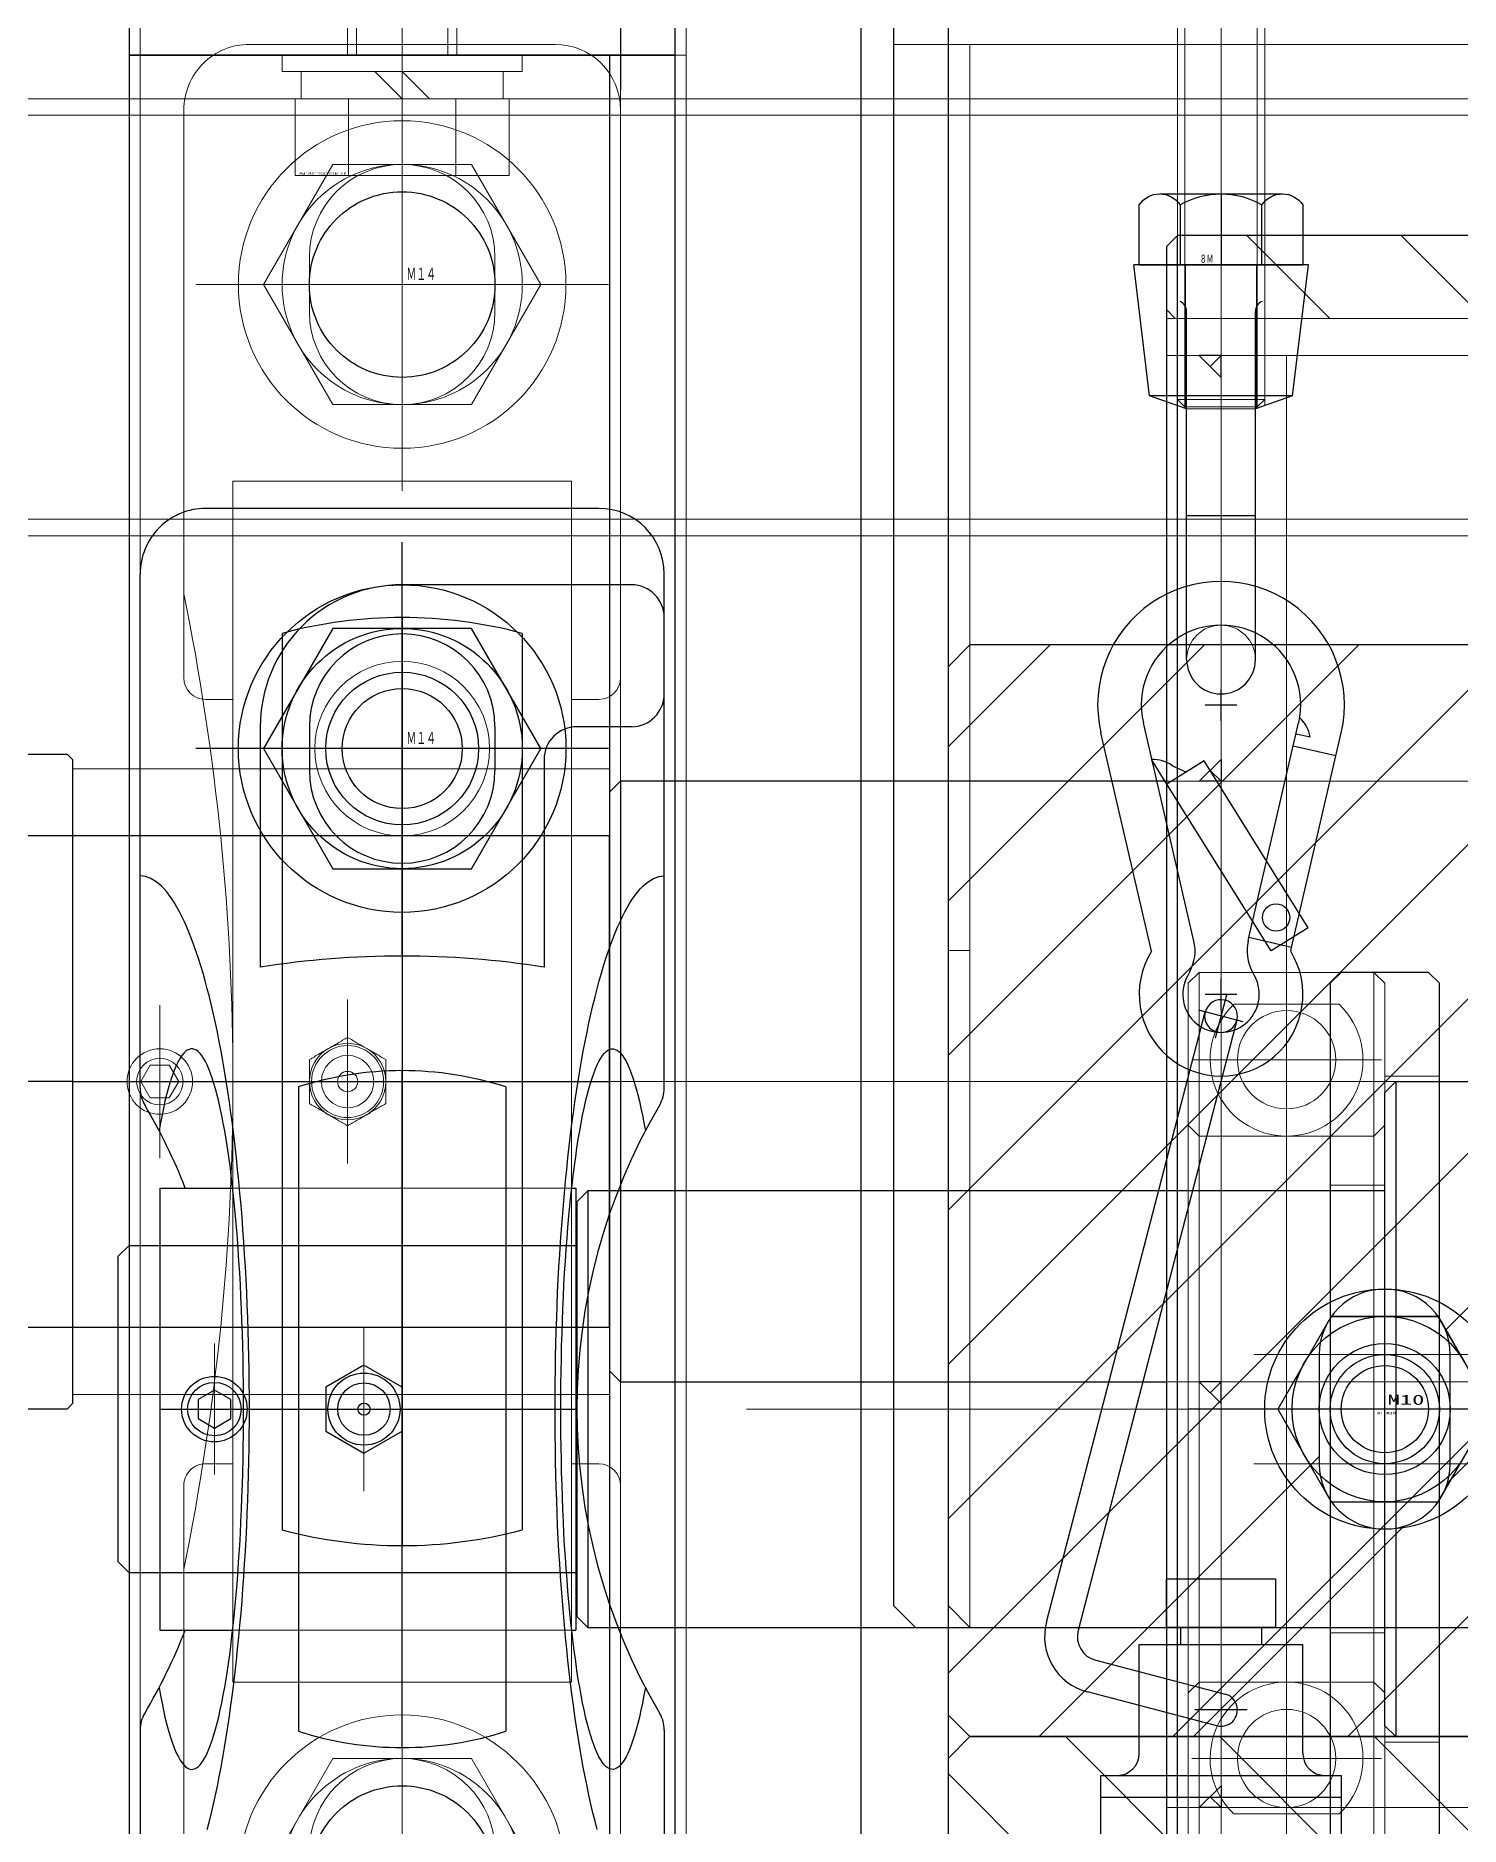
# Model space of a CAD drawing. Units: millimetres at full size. Extents: x -18456 to 18937, y -12290 to 13871.
# Drawn here: x 8440.2 to 8831.6, y -4101.3 to -3609.4 of the extents above; entities that cross this region are included whole.
import ezdxf
from ezdxf.enums import TextEntityAlignment as Align

# ---------------------------------------------------------------- set-up
doc = ezdxf.new("R2010")
doc.units = ezdxf.units.MM
doc.header["$LTSCALE"] = 100
doc.linetypes.add('CHAIN2', pattern=[12, 9, -1, 1, -1])
doc.linetypes.add('DOUBLE_CHAIN2', pattern=[12.8, 9, -1, 0.6, -0.6, 0.6, -1])
for name, color, linetype in [('0-2_0', 2, 'Continuous'), ('0-3_06_PHANTOM', 2, 'DOUBLE_CHAIN2'), ('0-6_10_DRAFT', 1, 'Continuous')]:
    doc.layers.add(name, color=color, linetype=linetype)
doc.layers.add('0-7_05_CENTER', color=2, linetype='CHAIN2', lineweight=18)
doc.layers.add('0-8_04_HIDDEN', color=7, linetype='Continuous', lineweight=18)
doc.styles.add('ＭＳ ゴシック', font='')
doc.styles.get('ＭＳ ゴシック').set_extended_font_data('MS Gothic')

# ---------------------------------------------------------------- blocks, each defined once
blk = doc.blocks.new('A$C28002627_1_1')
at = {"layer": '0-8_04_HIDDEN', "linetype": 'CHAIN2'}
for p, q in [((0, -11.18), (0, 11.18)), ((-11.18, 0), (11.18, 0))]:
    blk.add_line(p, q, dxfattribs=at)
at = {"layer": '0-8_04_HIDDEN'}
for p, q in [((-9.81, 0), (-4.91, 8.5)), ((-4.91, 8.5), (4.91, 8.5)), ((4.91, 8.5), (9.81, 0)), ((-4.91, -8.5), (-9.81, 0)), ((9.81, 0), (4.91, -8.5)), ((4.91, -8.5), (-4.91, -8.5))]:
    blk.add_line(p, q, dxfattribs=at)
at = {"layer": '0-6_10_DRAFT', "style": 'ＭＳ ゴシック', "width": 1.9}
blk.add_text('BT-M10', height=0.22, dxfattribs=at).set_placement((-0.7, -0.54), align=Align.BOTTOM_LEFT)
blk = doc.blocks.new('A$C11D0153E_1')
at = {"layer": '0-2_0'}
blk.add_line((0, 6.1), (0, -9.15), dxfattribs=at)
at = {"layer": '0-2_0', "color": 134}
blk.add_lwpolyline([(27, -150), (2033, -150), (2035, -148), (2035, -3), (25, -3), (25, -148)], close=True, dxfattribs=at)
blk.add_circle((70, -130), 6, dxfattribs=at)
at = {"layer": '0-7_05_CENTER'}
for p, q in [((70, -139.34), (70, -120.66)), ((79.34, -130), (60.66, -130))]:
    blk.add_line(p, q, dxfattribs=at)
at = {"layer": '0-8_04_HIDDEN'}
for p, q in [((2035, -5), (25, -5)), ((30, -5), (30, -150)), ((32, -5), (32, -150)), ((30, -50), (32, -50)), ((30, -88), (32, -88))]:
    blk.add_line(p, q, dxfattribs=at)
blk.add_blockref('A$C28002627_1_1', (70, -130), dxfattribs=at)
blk = doc.blocks.new('A$C46CA3476_1')
at = {"layer": '0-2_0', "color": 134}
blk.add_lwpolyline([(-998, -20), (998, -20), (1000, -18), (1000, 68), (998, 70), (-998, 70), (-1000, 68), (-1000, -18)], close=True, dxfattribs=at)
blk.add_circle((-960, 0), 6, dxfattribs=at)
at = {"layer": '0-7_05_CENTER'}
for p, q in [((-960, -9.34), (-960, 9.34)), ((-950.66, 0), (-969.34, 0))]:
    blk.add_line(p, q, dxfattribs=at)
blk = doc.blocks.new('10b_2')
at = {"layer": '0-2_0', "color": 134, "linetype": 'CHAIN2'}
for p, q in [((0, -13.51), (0, 13.51)), ((13.51, 0), (-13.51, 0))]:
    blk.add_line(p, q, dxfattribs=at)
at = {"layer": '0-2_0', "color": 134}
for q in [(-9.8, 0), (4.9, 8.49)]:
    blk.add_line((-4.9, 8.49), q, dxfattribs=at)
for points in [[(4.9, -8.49), (9.8, 0), (4.9, 8.49)], [(-9.8, 0), (-4.9, -8.49), (4.9, -8.49)]]:
    blk.add_lwpolyline(points, dxfattribs=at)
for radius in [11, 8.49, 5, 4]:
    blk.add_circle((0, 0), radius, dxfattribs=at)
at = {"layer": '0-6_10_DRAFT', "style": 'ＭＳ ゴシック', "width": 1.8}
blk.add_text('M10', height=0.916, dxfattribs=at).set_placement((0.26, 0.12), align=Align.BOTTOM_LEFT)
blk = doc.blocks.new('A$C67362F98_1')
at = {"layer": '0-8_04_HIDDEN'}
for p, q in [((1100, 18.5), (-1150, 18.5)), ((-1150, -18.5), (1100, -18.5))]:
    blk.add_line(p, q, dxfattribs=at)
blk.add_lwpolyline([(1100, -20), (-1150, -20), (-1150, 20), (1100, 20)], close=True, dxfattribs=at)
blk = doc.blocks.new('A$C0C3B4FB7_1')
at = {"layer": '0-8_04_HIDDEN', "color": 2}
blk.add_line((-979.41, -110), (-900, -30.59), dxfattribs=at)
at = {"layer": '0-8_04_HIDDEN'}
blk.add_blockref('A$C67362F98_1', (0, 20), dxfattribs=at)
blk = doc.blocks.new('A$C75D40B34_1')
at = {"layer": '0-2_0', "color": 3}
for p, q in [((-1000, 60.66), (-990.66, 70)), ((-1000, 46.52), (-976.52, 70)), ((-1000, 32.38), (-962.38, 70)), ((-1000, 18.23), (-948.23, 70)), ((-1000, 4.09), (-934.09, 70)), ((-1000, -10.05), (-919.95, 70)), ((-1000, -24.19), (-905.81, 70)), ((-963.38, -30), (-863.38, 70)), ((-954.44, 7.23), (-891.67, 70)), ((-954.29, -6.77), (-877.52, 70)), ((-966, 5), (-966, -5)), ((-954, -5), (-954, 5)), ((-991.67, -30), (-966, -4.33)), ((-977.52, -30), (-958.25, -10.73))]:
    blk.add_line(p, q, dxfattribs=at)
blk.add_lwpolyline([(-998, -30), (998, -30), (1000, -28), (1000, 68), (998, 70), (-998, 70), (-1000, 68), (-1000, -28)], close=True, dxfattribs=at)
for centre, start, end in [((-960, 5), 0, 180), ((-960, -5), 180, 0)]:
    blk.add_arc(centre, 6, start, end, dxfattribs=at)
at = {"layer": '0-7_05_CENTER'}
for p, q in [((-960, -17), (-960, 17)), ((-972, 5), (-948, 5)), ((-972, 0), (-948, 0)), ((-972, -5), (-948, -5))]:
    blk.add_line(p, q, dxfattribs=at)
blk = doc.blocks.new('A$C4E6B2AD6_1')
at = {"layer": '0-2_0', "color": 3}
for p, q in [((-899.24, -20), (-989.24, 70)), ((-885.1, -20), (-975.1, 70)), ((-870.95, -20), (-960.95, 70)), ((-913.38, -20), (-1000, 66.62))]:
    blk.add_line(p, q, dxfattribs=at)
blk.add_lwpolyline([(-998, -20), (998, -20), (1000, -18), (1000, 68), (998, 70), (-998, 70), (-1000, 68), (-1000, -18)], close=True, dxfattribs=at)
blk = doc.blocks.new('A$C745B7B9E_1')
at = {"layer": '0-2_0'}
for name, p in [('A$C11D0153E_1', (-2080, 190)), ('A$C46CA3476_1', (-1050, 60)), ('A$C75D40B34_1', (-1050, 60)), ('10b_2', (-2010, 60)), ('A$C4E6B2AD6_1', (-1050, -40))]:
    blk.add_blockref(name, p, dxfattribs=at)
at = {"layer": '0-8_04_HIDDEN'}
blk.add_blockref('A$C0C3B4FB7_1', (-1050, 140), dxfattribs=at)
blk = doc.blocks.new('FNCLSS-V45.0-D65-L30.0a_1_1')
at = {"layer": '0-3_06_PHANTOM'}
for points in [[(-24.5, 30), (-0.5, 30), (0, 29.5), (0, 22.5), (-25, 22.5), (-25, 29.5)], [(-25, -22.5), (0, -22.5), (0, -29.5), (-0.5, -30), (-24.5, -30), (-25, -29.5)]]:
    blk.add_lwpolyline(points, close=True, dxfattribs=at)
at = {"layer": '0-6_10_DRAFT'}
for p, q in [((-25, 22.5), (-25, -22.5)), ((0, 22.5), (0, -22.5)), ((0, 0), (-25, 0))]:
    blk.add_line(p, q, dxfattribs=at)
blk = doc.blocks.new('A$C6D5E3CE2_1_1')
at = {"layer": '0-3_06_PHANTOM', "color": 7}
blk.add_lwpolyline([(-9, 18), (0, 18), (0, -131), (-9, -131)], close=True, dxfattribs=at)
at = {"layer": '0-7_05_CENTER'}
for p, q in [((6.21, 0), (-15.35, 0)), ((6.21, -111), (-15.35, -111))]:
    blk.add_line(p, q, dxfattribs=at)
at = {"layer": '0-8_04_HIDDEN'}
for p, q in [((0, 9), (-9, 9)), ((0, -9), (-9, -9)), ((0, -102.75), (-9, -102.75)), ((0, -119.25), (-9, -119.25))]:
    blk.add_line(p, q, dxfattribs=at)
blk = doc.blocks.new('A$C62A83430_1_1')
at = {"layer": '0-3_06_PHANTOM', "color": 7}
for p, q in [((-3, 15), (0, 15)), ((-3, -15), (-3, 15)), ((0, -15), (0, 15)), ((-7, 13.85), (-15.14, 13.85)), ((-7, 14), (-3, 14)), ((-7, -14), (-7, 14)), ((-17, -10.39), (-17, 10.39)), ((-15.14, 6.93), (-7, 6.93)), ((0, 8), (41.92, 8)), ((0, 6.92), (43, 6.92)), ((-3, 0.73), (-7, -0.73)), ((-7, -6.92), (-15.14, -6.92)), ((0, -6.92), (43, -6.92)), ((0, -8), (41.92, -8)), ((-15.14, -13.85), (-7, -13.85)), ((-3, -14), (-7, -14)), ((0, -15), (-3, -15))]:
    blk.add_line(p, q, dxfattribs=at)
at = {"layer": '0-3_06_PHANTOM', "color": 7, "linetype": 'CHAIN2'}
blk.add_line((-20.91, 0), (46, 0), dxfattribs=at)
at = {"layer": '0-3_06_PHANTOM', "color": 7}
for points in [[(41.92, 8), (43, 6.92), (43, -6.92)], [(41.92, 8), (41.92, -8), (43, -6.92)]]:
    blk.add_lwpolyline(points, dxfattribs=at)
for centre, radius, start, end in [((-12.84, 10.39), 4.16, 123.626, 236.374), ((-3.15, 0), 13.85, 150, 210), ((-12.84, -10.39), 4.16, 123.626, 236.374)]:
    blk.add_arc(centre, radius, start, end, dxfattribs=at)
at = {"layer": '0-6_10_DRAFT', "style": 'ＭＳ ゴシック', "width": 1.5}
blk.add_text('M16x50', height=1.257, rotation=90, dxfattribs=at).set_placement((-7.48, 0.41), align=Align.BOTTOM_LEFT)
blk = doc.blocks.new('M10Tz_1_1')
at = {"layer": '0-7_05_CENTER'}
for p, q in [((0, -8.34), (0, 8.34)), ((8.34, 0), (-8.34, 0))]:
    blk.add_line(p, q, dxfattribs=at)
at = {"layer": '0-8_04_HIDDEN'}
for radius in [5, 4]:
    blk.add_circle((0, 0), radius, dxfattribs=at)
blk = doc.blocks.new('A$C39203048_1')
at = {"layer": '0-7_05_CENTER'}
blk.add_line((0, -24.62), (0, 4.58), dxfattribs=at)
at = {"layer": '0-8_04_HIDDEN'}
for p, q in [((-8, 0), (-8, -20)), ((-6.25, -20), (-6.25, 0)), ((6.25, 0), (6.25, -20)), ((8, -20), (8, 0)), ((-55, -20), (15, -20))]:
    blk.add_line(p, q, dxfattribs=at)
blk.add_lwpolyline([(15, 0), (-55, 0), (-55, -43), (-53, -45), (13, -45), (15, -43)], close=True, dxfattribs=at)
at = {"layer": '0-8_04_HIDDEN', "rotation": 180}
for p in [(-40, -30), (0, -30)]:
    blk.add_blockref('M10Tz_1_1', p, dxfattribs=at)
blk = doc.blocks.new('A$C491655AE_1_1')
at = {"layer": '0-3_06_PHANTOM', "color": 7, "linetype": 'CHAIN2'}
for p, q in [((0, -12.64), (0, 12.64)), ((-12.64, 0), (12.64, 0))]:
    blk.add_line(p, q, dxfattribs=at)
at = {"layer": '0-3_06_PHANTOM', "color": 7}
blk.add_lwpolyline([(4.91, -8.5), (-4.91, -8.5), (-9.81, 0), (-4.91, 8.5), (4.91, 8.5), (9.81, 0)], close=True, dxfattribs=at)
for radius in [11, 9.25]:
    blk.add_circle((0, 0), radius, dxfattribs=at)
at = {"layer": '0-6_10_DRAFT', "style": 'ＭＳ ゴシック', "width": 1.9}
blk.add_text('BT-M10', height=0.22, dxfattribs=at).set_placement((-0.7, -0.54), align=Align.BOTTOM_LEFT)
blk = doc.blocks.new('A$C7FD24E4C_1')
at = {"layer": '0-3_06_PHANTOM', "color": 7, "linetype": 'CHAIN2'}
blk.add_line((0, 13.91), (0, -63), dxfattribs=at)
at = {"layer": '0-3_06_PHANTOM', "color": 7}
for p, q in [((-10.39, 10), (10.39, 10)), ((-13.85, 8.14), (-13.85, 0)), ((-6.92, 0), (-6.92, 8.14)), ((6.93, 8.14), (6.93, 0)), ((13.85, 0), (13.85, 8.14)), ((-13.85, 0), (13.85, 0)), ((-8, 0), (-8, -58.92)), ((-6.92, 0), (-6.92, -60)), ((6.92, 0), (6.92, -60)), ((8, 0), (8, -58.92))]:
    blk.add_line(p, q, dxfattribs=at)
for points in [[(8, -58.92), (-8, -58.92), (-6.92, -60)], [(8, -58.92), (6.92, -60), (-6.92, -60)]]:
    blk.add_lwpolyline(points, dxfattribs=at)
for centre, radius, start, end in [((-10.39, 5.84), 4.16, 33.626, 146.374), ((0, -3.85), 13.85, 60, 120), ((10.39, 5.84), 4.16, 33.626, 146.374)]:
    blk.add_arc(centre, radius, start, end, dxfattribs=at)
at = {"layer": '0-6_10_DRAFT', "style": 'ＭＳ ゴシック', "width": 1.8}
blk.add_text('M16x60', height=0.733, dxfattribs=at).set_placement((0.41, 0.48), align=Align.BOTTOM_LEFT)
blk = doc.blocks.new('A$C46006BE0_1_1')
at = {"layer": '0-3_06_PHANTOM'}
for name, p, rotation in [('A$C6D5E3CE2_1_1', (0, 0), 180), ('A$C7FD24E4C_1', (-5.8, 111), 90), ('A$C62A83430_1_1', (9, 0), 180)]:
    blk.add_blockref(name, p, dxfattribs=dict(at, rotation=rotation))
for p in [(44.2, 111), (44.2, 71)]:
    blk.add_blockref('A$C491655AE_1_1', p, dxfattribs=at)
at = {"layer": '0-8_04_HIDDEN', "rotation": 90}
blk.add_blockref('A$C39203048_1', (14.2, 111), dxfattribs=at)
blk = doc.blocks.new('A$C407C68BC_1')
at = {"layer": '0-3_06_PHANTOM'}
for name, p in [('A$C46006BE0_1_1', (-34, 69)), ('FNCLSS-V45.0-D65-L30.0a_1_1', (0, 0))]:
    blk.add_blockref(name, p, dxfattribs=at)
blk = doc.blocks.new('M14Bw_1_1')
at = {"layer": '0-8_04_HIDDEN', "linetype": 'CHAIN2'}
for p, q in [((0, -18.89), (0, 18.89)), ((18.89, 0), (-18.89, 0))]:
    blk.add_line(p, q, dxfattribs=at)
at = {"layer": '0-8_04_HIDDEN'}
for p, q in [((-6.35, 11), (-12.7, 0)), ((6.35, 11), (-6.35, 11)), ((12.7, 0), (6.35, 11)), ((-12.7, 0), (-6.35, -11)), ((6.35, -11), (12.7, 0)), ((-6.35, -11), (6.35, -11))]:
    blk.add_line(p, q, dxfattribs=at)
for radius in [15, 11]:
    blk.add_circle((0, 0), radius, dxfattribs=at)
at = {"layer": '0-6_10_DRAFT', "style": 'ＭＳ ゴシック', "width": 0.6}
blk.add_text('Ｍ１４', height=1.1, dxfattribs=at).set_placement((0.39, 0.1), align=Align.BOTTOM_LEFT)
blk = doc.blocks.new('A$C67F20274_1_1')
at = {"layer": '0-3_06_PHANTOM', "color": 3, "linetype": 'Continuous'}
blk.add_line((-1, -1), (0, 0), dxfattribs=at)
at = {"layer": '0-3_06_PHANTOM', "color": 3}
blk.add_lwpolyline([(0, 0), (-2, 0), (0, -2)], close=True, dxfattribs=at)
blk = doc.blocks.new('A$C7E840582_1_1')
at = {"layer": '0-3_06_PHANTOM', "color": 7}
for p, q in [((-979, 77.5), (-979, -77.5)), ((-1030, -27.5), (-1030, 27.5))]:
    blk.add_line(p, q, dxfattribs=at)
at = {"layer": '0-3_06_PHANTOM', "color": 3, "linetype": 'Continuous'}
for p, q in [((-980, -70.7), (-979.2, -69.9)), ((-972.65, -77.5), (-965.05, -69.9)), ((-958.51, -77.5), (-950.91, -69.9))]:
    blk.add_line(p, q, dxfattribs=at)
at = {"layer": '0-3_06_PHANTOM', "color": 7}
for points in [[(-979, 77.5), (979, 77.5), (980, 76.5), (980, -76.5), (979, -77.5), (-979, -77.5), (-980, -76.5), (-980, 76.5)], [(-1031, 22.5), (-1031, -22.5), (-1224, -22.5), (-1225, -21.5), (-1225, 21.5), (-1224, 22.5)]]:
    blk.add_lwpolyline(points, close=True, dxfattribs=at)
blk.add_lwpolyline([(-980, -27.5), (-1030, -27.5), (-1031, -26.5), (-1031, 26.5), (-1030, 27.5), (-980, 27.5)], dxfattribs=at)
at = {"layer": '0-7_05_CENTER'}
blk.add_line((-1232.35, 0), (1092.61, 0), dxfattribs=at)
at = {"layer": '0-8_04_HIDDEN'}
for p, q in [((-980, 66.5), (980, 66.5)), ((-975, 66.5), (-975, -66.5)), ((-969, 66.5), (-969, -66.5)), ((-980, 27.5), (980, 27.5)), ((980, -27.5), (-980, -27.5)), ((-980, -66.5), (980, -66.5)), ((-980, -69.9), (980, -69.9))]:
    blk.add_line(p, q, dxfattribs=at)
at = {"layer": '0-3_06_PHANTOM'}
for p in [(-975, 66.5), (-975, -27.5)]:
    blk.add_blockref('A$C67F20274_1_1', p, dxfattribs=at)
at = {"layer": '0-3_06_PHANTOM', "xscale": -1, "rotation": 180}
for p in [(-975, 27.5), (-975, -66.5)]:
    blk.add_blockref('A$C67F20274_1_1', p, dxfattribs=at)
blk = doc.blocks.new('MUCP209c_1_1')
at = {"layer": '0-6_10_DRAFT'}
for p, q in [((0, -30.2), (0, 19)), ((-41.05, 11), (41.05, 11)), ((-42.5, 0), (42.5, 0)), ((-41.05, -11), (41.05, -11))]:
    blk.add_line(p, q, dxfattribs=at)
for start, end in [(164.9997, 195.0003), (344.9997, 15.0003)]:
    blk.add_arc((0, 0), 42.5, start, end, dxfattribs=at)
at = {"layer": '0-7_05_CENTER'}
for p, q in [((-73, 13.5), (-73, -13.5)), ((-56.67, 0), (-89.33, 0)), ((56.67, 0), (89.33, 0)), ((-7.51, -5), (7.51, -5)), ((-7, -22.2), (7, -22.2))]:
    blk.add_line(p, q, dxfattribs=at)
at = {"layer": '0-8_04_HIDDEN', "color": 2}
for p, q in [((-37, 20), (-89, 20)), ((89, 20), (37, 20)), ((28.65, 19), (-28.65, 19)), ((-22.5, 19), (-22.5, -30.2)), ((22.5, 19), (22.5, -30.2)), ((-35, 15.5), (-35, 18)), ((35, 18), (35, 15.5)), ((-55, 15.5), (-55, -15.5)), ((-55, 15.5), (-53.99, 15.5)), ((53.99, 15.5), (-53.99, 15.5)), ((53.99, 15.5), (55, 15.5)), ((55, -15.5), (55, 15.5)), ((-95, 14), (-95, -14)), ((-75.5, 8.5), (-70.5, 8.5)), ((-70.5, -8.5), (-75.5, -8.5)), ((-53.99, -15.5), (-55, -15.5)), ((-53.99, -15.5), (53.99, -15.5)), ((-35, -18), (-35, -15.5)), ((35, -15.5), (35, -18)), ((55, -15.5), (53.99, -15.5)), ((-89, -20), (-37, -20)), ((-1.5, -21.33), (0, -20.47)), ((0, -20.47), (1.5, -21.33)), ((37, -20), (89, -20)), ((-1.5, -23.07), (-1.5, -21.33)), ((1.5, -21.33), (1.5, -23.07)), ((0, -23.93), (-1.5, -23.07)), ((1.5, -23.07), (0, -23.93)), ((28.65, -30.2), (-28.65, -30.2))]:
    blk.add_line(p, q, dxfattribs=at)
for points in [[(-28.65, 19), (-28.65, 15.5), (-28.65, -17.34), (-28.65, -30.2)], [(28.65, 19), (28.65, 15.5), (28.65, -17.34), (28.65, -30.2)], [(-3.16, -3.47), (-3.09, -3.36), (-3.03, -3.25), (-2.97, -3.14), (-2.91, -3.03), (-2.84, -2.93), (-2.78, -2.82), (-2.72, -2.71), (-2.66, -2.61), (-2.6, -2.5), (-2.54, -2.39), (-2.47, -2.29), (-2.41, -2.18), (-2.35, -2.07), (-2.28, -1.96), (-2.22, -1.85), (-2.15, -1.73), (-2.09, -1.62), (-2.02, -1.5)], [(-2.02, -1.5), (-1.89, -1.5), (-1.75, -1.5), (-1.62, -1.5), (-1.49, -1.5), (-1.37, -1.5), (-1.24, -1.5), (-1.11, -1.5), (-0.99, -1.5), (-0.87, -1.5), (-0.74, -1.5), (-0.62, -1.5), (-0.5, -1.5), (-0.37, -1.5), (-0.25, -1.5), (-0.13, -1.5), (0, -1.5), (0.13, -1.5), (0.25, -1.5), (0.37, -1.5), (0.5, -1.5), (0.62, -1.5), (0.74, -1.5), (0.87, -1.5), (0.99, -1.5), (1.11, -1.5), (1.24, -1.5), (1.37, -1.5), (1.49, -1.5), (1.62, -1.5), (1.75, -1.5), (1.89, -1.5), (2.02, -1.5)], [(2.02, -1.5), (2.09, -1.62), (2.15, -1.73), (2.22, -1.85), (2.28, -1.96), (2.35, -2.07), (2.41, -2.18), (2.47, -2.29), (2.54, -2.39), (2.6, -2.5), (2.66, -2.61), (2.72, -2.71), (2.78, -2.82), (2.84, -2.93), (2.91, -3.03), (2.97, -3.14), (3.03, -3.25), (3.09, -3.36), (3.16, -3.47), (3.22, -3.57), (3.28, -3.68), (3.34, -3.79), (3.4, -3.89), (3.46, -4), (3.53, -4.11), (3.59, -4.21), (3.65, -4.32), (3.71, -4.43), (3.78, -4.54), (3.84, -4.65), (3.91, -4.77), (3.97, -4.88), (4.04, -5)], [(-2.47, -7.71), (-2.54, -7.61), (-2.6, -7.5), (-2.66, -7.39), (-2.72, -7.29), (-2.78, -7.18), (-2.84, -7.07), (-2.91, -6.97), (-2.97, -6.86), (-3.03, -6.75), (-3.09, -6.64), (-3.16, -6.53), (-3.22, -6.43), (-3.28, -6.32), (-3.34, -6.21), (-3.4, -6.11), (-3.46, -6), (-3.53, -5.89), (-3.59, -5.79), (-3.65, -5.68), (-3.71, -5.57), (-3.78, -5.46), (-3.84, -5.35), (-3.91, -5.23), (-3.97, -5.12), (-4.04, -5), (-3.97, -4.88), (-3.91, -4.77), (-3.84, -4.65), (-3.78, -4.54), (-3.71, -4.43), (-3.65, -4.32), (-3.59, -4.21), (-3.53, -4.11), (-3.46, -4), (-3.4, -3.89), (-3.34, -3.79), (-3.28, -3.68), (-3.22, -3.57), (-3.16, -3.47)], [(4.04, -5), (3.97, -5.12), (3.91, -5.23), (3.84, -5.35), (3.78, -5.46), (3.71, -5.57), (3.65, -5.68), (3.59, -5.79), (3.53, -5.89), (3.46, -6), (3.4, -6.11), (3.34, -6.21), (3.28, -6.32), (3.22, -6.43), (3.16, -6.53), (3.09, -6.64), (3.03, -6.75), (2.97, -6.86), (2.91, -6.97), (2.84, -7.07), (2.78, -7.18), (2.72, -7.29), (2.66, -7.39), (2.6, -7.5), (2.54, -7.61), (2.47, -7.71), (2.41, -7.82), (2.35, -7.93), (2.28, -8.04), (2.22, -8.15), (2.15, -8.27), (2.09, -8.38), (2.02, -8.5)], [(2.02, -8.5), (1.89, -8.5), (1.75, -8.5), (1.62, -8.5), (1.49, -8.5), (1.37, -8.5), (1.24, -8.5), (1.11, -8.5), (0.99, -8.5), (0.87, -8.5), (0.74, -8.5), (0.62, -8.5), (0.5, -8.5), (0.37, -8.5), (0.25, -8.5), (0.13, -8.5), (0, -8.5), (-0.13, -8.5), (-0.25, -8.5), (-0.37, -8.5), (-0.5, -8.5), (-0.62, -8.5), (-0.74, -8.5), (-0.87, -8.5), (-0.99, -8.5), (-1.11, -8.5), (-1.24, -8.5), (-1.37, -8.5), (-1.49, -8.5), (-1.62, -8.5), (-1.75, -8.5), (-1.89, -8.5), (-2.02, -8.5), (-2.09, -8.38), (-2.15, -8.27), (-2.22, -8.15), (-2.28, -8.04), (-2.35, -7.93), (-2.41, -7.82), (-2.47, -7.71)]]:
    blk.add_lwpolyline(points, dxfattribs=at)
for centre, radius in [((0, -5), 3.3), ((0, -5), 2.4), ((0, -5), 0.929), ((0, -22.2), 3), ((0, -22.2), 2.13)]:
    blk.add_circle(centre, radius, dxfattribs=at)
for centre, radius, start, end in [((-89, 14), 6, 90, 180), ((-37, 18), 2, 0, 90), ((37, 18), 2, 90, 180), ((-75.5, 0), 8.5, 90, 270), ((-70.5, 0), 8.5, 270, 90), ((70.5, 0), 8.5, 90, 270), ((0, -5), 3.5, 90, 150), ((0, -5), 3.5, 30, 90), ((0, -5), 3.5, 150, 210), ((0, -5), 3.5, 330, 30), ((0, -5), 3.5, 210, 270), ((0, -5), 3.5, 270, 330), ((-89, -14), 6, 180, 270), ((0, -239.5), 224, 78.496, 101.504), ((-37, -18), 2, 270, 0), ((37, -18), 2, 180, 270)]:
    blk.add_arc(centre, radius, start, end, dxfattribs=at)
blk = doc.blocks.new('A$C141724F6_1')
at = {"layer": '0-3_06_PHANTOM', "xscale": -1, "rotation": 180}
blk.add_blockref('A$C7E840582_1_1', (1050, -73), dxfattribs=at)
at = {"layer": '0-8_04_HIDDEN', "rotation": 270}
blk.add_blockref('MUCP209c_1_1', (0, -73), dxfattribs=at)
at = {"layer": '0-8_04_HIDDEN'}
for p in [(0, 0), (0, -146)]:
    blk.add_blockref('M14Bw_1_1', p, dxfattribs=at)
blk = doc.blocks.new('A$C6DBB619B_1_1')
at = {"layer": '0-2_0', "color": 134}
blk.add_line((9, 19), (363, 19), dxfattribs=at)
for points in [[(9, 25), (3, 25), (3, -25), (9, -25)], [(363, 25), (9, 25), (9, -25), (358, -25), (363, -20)]]:
    blk.add_lwpolyline(points, close=True, dxfattribs=at)
at = {"layer": '0-7_05_CENTER'}
blk.add_line((-3.66, 0), (15.43, 0), dxfattribs=at)
blk = doc.blocks.new('A$C1A3C2C0C_1_1')
at = {"layer": '0-8_04_HIDDEN', "linetype": 'CHAIN2'}
blk.add_line((0, -34), (0, 14), dxfattribs=at)
at = {"layer": '0-8_04_HIDDEN'}
for p, q in [((-9.81, 11), (9.81, 11)), ((-9.81, 4), (-9.81, 11)), ((-4.91, 4), (-4.91, 11)), ((4.91, 4), (4.91, 11)), ((9.81, 4), (9.81, 11)), ((9.81, 4), (-9.81, 4)), ((-9.25, 4), (-9.25, 1.5)), ((0, 1.5), (-2.5, 4)), ((0, 4), (2.5, 1.5)), ((9.25, 1.5), (9.25, 4)), ((-11, 1.5), (11, 1.5)), ((-11, 1.5), (-11, 0)), ((-11, 0), (11, 0)), ((-5, -31), (-5, 0)), ((-4.19, -31), (-4.19, 0)), ((4.19, -31), (4.19, 0)), ((5, -31), (5, 0)), ((11, 0), (11, 1.5)), ((-5, -31), (5, -31))]:
    blk.add_line(p, q, dxfattribs=at)
at = {"layer": '0-6_10_DRAFT', "style": 'ＭＳ ゴシック', "width": 1.8}
blk.add_text('BT-M10x35L,SW,PW', height=0.2199, dxfattribs=at).set_placement((5.1, 10.66), align=Align.BOTTOM_LEFT)
blk = doc.blocks.new('A$C4032155D_1')
at = {"layer": '0-8_04_HIDDEN'}
for name, p, rotation in [('A$C1A3C2C0C_1_1', (-2100, -6), 180), ('A$C6DBB619B_1_1', (-2100, 3), 270)]:
    blk.add_blockref(name, p, dxfattribs=dict(at, rotation=rotation))
blk = doc.blocks.new('A$C75557FAE_1_1')
at = {"layer": '0-7_05_CENTER'}
for p, q in [((0, 928.08), (0, 959.92)), ((0, 862.34), (0, 892.66)), ((-15.16, 877.5), (15.16, 877.5))]:
    blk.add_line(p, q, dxfattribs=at)
at = {"layer": '0-8_04_HIDDEN'}
for p, q in [((-26, 941), (-26, 727)), ((-20, 727), (-20, 941)), ((24, 941), (24, 732))]:
    blk.add_line(p, q, dxfattribs=at)
blk.add_lwpolyline([(-26, 947), (24, 947), (24, 941), (-26, 941)], close=True, dxfattribs=at)
blk.add_circle((0, 877.5), 8, dxfattribs=at)
blk = doc.blocks.new('MUCAP206Jc_1_1')
at = {"layer": '0-2_0'}
for p, q in [((-29.39, 24), (-76.5, 24)), ((29.39, 24), (76.5, 24)), ((-75.5, 21), (-75.5, 0)), ((-62.5, 21), (-62.5, 16)), ((-82.5, 18), (-82.5, -18)), ((-20.25, 15.9), (20.25, 15.9)), ((-20.25, 15.53), (-20.25, 15.9)), ((20.25, 15.53), (20.25, 15.9)), ((-59.5, 13), (-40.48, 13)), ((-62.5, 8.5), (-58.5, 8.5)), ((-62.5, -8.5), (-58.5, -8.5)), ((-62.5, -13), (-40.48, -13)), ((-20.25, -22.2), (-20.25, -15.53)), ((20.25, -22.2), (20.25, -15.53)), ((-20.25, -22.2), (20.25, -22.2)), ((-29.39, -24), (-76.5, -24)), ((29.39, -24), (76.5, -24))]:
    blk.add_line(p, q, dxfattribs=at)
for points in [[(-47.06, 21.33), (-47.37, 21.57), (-47.64, 21.81), (-47.89, 22.05), (-48.11, 22.29), (-48.3, 22.53), (-48.46, 22.78), (-48.6, 23.02), (-48.7, 23.26), (-48.77, 23.51), (-48.82, 23.75), (-48.83, 24)], [(38.5, 17.85), (37.75, 17.66), (36.98, 17.47), (36.18, 17.28), (35.37, 17.11), (34.53, 16.93), (33.67, 16.76), (32.79, 16.59), (31.9, 16.43), (30.98, 16.27), (30.04, 16.12), (29.09, 15.97), (28.12, 15.82)], [(-16.45, 14.58), (-17.57, 14.67), (-18.69, 14.76), (-19.79, 14.86), (-20.88, 14.96), (-21.96, 15.07), (-23.02, 15.18), (-24.07, 15.3), (-25.1, 15.42), (-26.12, 15.55), (-27.13, 15.68), (-28.12, 15.82), (-29.09, 15.97), (-30.04, 16.12), (-30.98, 16.27), (-31.9, 16.43), (-32.79, 16.59), (-33.67, 16.76), (-34.53, 16.93), (-35.37, 17.11), (-36.18, 17.28), (-36.98, 17.47), (-37.75, 17.66), (-38.5, 17.85), (-39.22, 18.04), (-39.92, 18.24), (-40.6, 18.44), (-41.26, 18.65), (-41.88, 18.86), (-42.49, 19.07), (-43.07, 19.29), (-43.62, 19.5), (-44.14, 19.72), (-44.64, 19.95), (-45.11, 20.17), (-45.56, 20.4), (-45.98, 20.63), (-46.37, 20.86), (-46.73, 21.1), (-47.06, 21.33)], [(-31.53, 20.66), (-31.17, 20.82), (-30.77, 20.98), (-30.33, 21.13), (-29.85, 21.28), (-29.33, 21.43), (-28.78, 21.58), (-28.2, 21.73), (-27.57, 21.87), (-26.92, 22), (-26.23, 22.14), (-25.5, 22.27)], [(25.5, 22.27), (26.23, 22.14), (26.92, 22), (27.57, 21.87), (28.2, 21.73), (28.78, 21.58), (29.33, 21.43), (29.85, 21.28), (30.33, 21.13), (30.77, 20.98), (31.17, 20.82), (31.53, 20.66), (31.86, 20.5), (32.14, 20.34), (32.38, 20.18), (32.59, 20.01), (32.75, 19.85), (32.87, 19.68), (32.95, 19.51), (33, 19.35), (32.99, 19.18), (32.95, 19.01), (32.87, 18.85), (32.75, 18.68), (32.58, 18.51), (32.38, 18.35), (32.13, 18.19), (31.85, 18.02), (31.52, 17.86), (31.16, 17.7), (30.75, 17.55), (30.31, 17.39), (29.83, 17.24), (29.32, 17.09), (28.76, 16.94), (28.18, 16.8), (27.55, 16.66), (26.89, 16.52), (26.2, 16.39), (25.48, 16.26)], [(-15.65, 15.1), (-16.66, 15.18), (-17.66, 15.27), (-18.63, 15.36), (-19.58, 15.45), (-20.5, 15.56), (-21.4, 15.66), (-22.28, 15.77), (-23.12, 15.89), (-23.94, 16.01), (-24.72, 16.13), (-25.48, 16.26), (-26.2, 16.39), (-26.89, 16.52), (-27.55, 16.66), (-28.18, 16.8), (-28.76, 16.94), (-29.32, 17.09), (-29.83, 17.24), (-30.31, 17.39), (-30.75, 17.55), (-31.16, 17.7), (-31.52, 17.86), (-31.85, 18.02), (-32.13, 18.19), (-32.38, 18.35), (-32.58, 18.51), (-32.75, 18.68), (-32.87, 18.85), (-32.95, 19.01), (-32.99, 19.18), (-33, 19.35), (-32.95, 19.51), (-32.87, 19.68), (-32.75, 19.85), (-32.59, 20.01), (-32.38, 20.18), (-32.14, 20.34), (-31.86, 20.5), (-31.53, 20.66)], [(28.12, 15.82), (27.13, 15.68), (26.12, 15.55), (25.1, 15.42), (24.07, 15.3), (23.02, 15.18), (21.96, 15.07), (20.88, 14.96), (19.79, 14.86), (18.69, 14.76), (17.57, 14.67), (16.45, 14.58), (15.32, 14.5), (14.17, 14.43), (13.02, 14.36), (11.87, 14.3), (10.7, 14.24), (9.53, 14.19), (8.35, 14.15), (7.17, 14.11), (5.98, 14.07), (4.79, 14.05), (3.59, 14.03), (2.4, 14.01), (1.2, 14), (0, 14), (-1.2, 14), (-2.4, 14.01), (-3.59, 14.03), (-4.79, 14.05), (-5.98, 14.07), (-7.17, 14.11), (-8.35, 14.15), (-9.53, 14.19), (-10.7, 14.24), (-11.87, 14.3), (-13.02, 14.36), (-14.17, 14.43), (-15.32, 14.5), (-16.45, 14.58)], [(25.48, 16.26), (24.72, 16.13), (23.94, 16.01), (23.12, 15.89), (22.28, 15.77), (21.4, 15.66), (20.5, 15.56), (19.58, 15.45), (18.63, 15.36), (17.66, 15.27), (16.66, 15.18), (15.65, 15.1), (14.61, 15.02), (13.56, 14.95), (12.49, 14.88), (11.4, 14.82), (10.3, 14.77), (9.19, 14.72), (8.07, 14.67), (6.93, 14.64), (5.79, 14.6), (4.64, 14.58), (3.49, 14.56), (2.33, 14.54), (1.16, 14.53), (0, 14.53), (-1.16, 14.53), (-2.33, 14.54), (-3.49, 14.56), (-4.64, 14.58), (-5.79, 14.6), (-6.93, 14.64), (-8.07, 14.67), (-9.19, 14.72), (-10.3, 14.77), (-11.4, 14.82), (-12.49, 14.88), (-13.56, 14.95), (-14.61, 15.02), (-15.65, 15.1)], [(-16.45, -14.59), (-17.57, -14.67), (-18.69, -14.76), (-19.79, -14.86), (-20.88, -14.96), (-21.96, -15.07), (-23.02, -15.18), (-24.07, -15.3), (-25.1, -15.42), (-26.12, -15.55), (-27.13, -15.69), (-28.12, -15.82), (-29.09, -15.97), (-30.04, -16.12), (-30.98, -16.27), (-31.9, -16.43), (-32.79, -16.59), (-33.67, -16.76), (-34.53, -16.93), (-35.37, -17.11), (-36.18, -17.28), (-36.98, -17.47), (-37.75, -17.66), (-38.5, -17.85), (-39.22, -18.04), (-39.92, -18.24), (-40.6, -18.44), (-41.26, -18.65), (-41.88, -18.86), (-42.49, -19.07), (-43.07, -19.29), (-43.62, -19.5), (-44.14, -19.72), (-44.64, -19.95), (-45.11, -20.17), (-45.56, -20.4), (-45.98, -20.63), (-46.37, -20.86), (-46.73, -21.1), (-47.06, -21.33)], [(28.12, -15.82), (27.13, -15.69), (26.12, -15.55), (25.1, -15.42), (24.07, -15.3), (23.02, -15.18), (21.96, -15.07), (20.88, -14.96), (19.79, -14.86), (18.69, -14.76), (17.57, -14.67), (16.45, -14.59), (15.32, -14.5), (14.17, -14.43), (13.02, -14.36), (11.87, -14.3), (10.7, -14.24), (9.53, -14.19), (8.35, -14.15), (7.17, -14.11), (5.98, -14.08), (4.79, -14.05), (3.59, -14.03), (2.4, -14.01), (1.2, -14), (0, -14), (-1.2, -14), (-2.4, -14.01), (-3.59, -14.03), (-4.79, -14.05), (-5.98, -14.08), (-7.17, -14.11), (-8.35, -14.15), (-9.53, -14.19), (-10.7, -14.24), (-11.87, -14.3), (-13.02, -14.36), (-14.17, -14.43), (-15.32, -14.5), (-16.45, -14.59)], [(25.48, -16.26), (24.72, -16.13), (23.94, -16.01), (23.12, -15.89), (22.28, -15.77), (21.4, -15.66), (20.5, -15.56), (19.58, -15.45), (18.63, -15.36), (17.66, -15.27), (16.66, -15.18), (15.65, -15.1), (14.61, -15.02), (13.56, -14.95), (12.49, -14.88), (11.4, -14.82), (10.3, -14.77), (9.19, -14.72), (8.07, -14.68), (6.93, -14.64), (5.79, -14.6), (4.64, -14.58), (3.49, -14.56), (2.33, -14.54), (1.16, -14.53), (0, -14.53), (-1.16, -14.53), (-2.33, -14.54), (-3.49, -14.56), (-4.64, -14.58), (-5.79, -14.6), (-6.93, -14.64), (-8.07, -14.68), (-9.19, -14.72), (-10.3, -14.77), (-11.4, -14.82), (-12.49, -14.88), (-13.56, -14.95), (-14.61, -15.02), (-15.65, -15.1)], [(-15.65, -15.1), (-16.66, -15.18), (-17.66, -15.27), (-18.63, -15.36), (-19.58, -15.45), (-20.5, -15.56), (-21.4, -15.66), (-22.28, -15.77), (-23.12, -15.89), (-23.94, -16.01), (-24.72, -16.13), (-25.48, -16.26), (-26.2, -16.39), (-26.89, -16.52), (-27.55, -16.66), (-28.18, -16.8), (-28.76, -16.95), (-29.32, -17.09), (-29.83, -17.24), (-30.31, -17.39), (-30.75, -17.55), (-31.16, -17.71), (-31.52, -17.86), (-31.85, -18.02), (-32.13, -18.19), (-32.38, -18.35), (-32.58, -18.51), (-32.75, -18.68), (-32.87, -18.85), (-32.95, -19.01), (-32.99, -19.18), (-33, -19.35), (-32.95, -19.51), (-32.87, -19.68), (-32.75, -19.85), (-32.59, -20.01), (-32.38, -20.18), (-32.14, -20.34), (-31.86, -20.5), (-31.53, -20.66)], [(25.5, -22.27), (26.23, -22.14), (26.92, -22), (27.57, -21.87), (28.2, -21.73), (28.78, -21.58), (29.33, -21.43), (29.85, -21.28), (30.33, -21.13), (30.77, -20.98), (31.17, -20.82), (31.53, -20.66), (31.86, -20.5), (32.14, -20.34), (32.38, -20.18), (32.59, -20.01), (32.75, -19.85), (32.87, -19.68), (32.95, -19.51), (33, -19.35), (32.99, -19.18), (32.95, -19.01), (32.87, -18.85), (32.75, -18.68), (32.58, -18.51), (32.38, -18.35), (32.13, -18.19), (31.85, -18.02), (31.52, -17.86), (31.16, -17.71), (30.75, -17.55), (30.31, -17.39), (29.83, -17.24), (29.32, -17.09), (28.76, -16.95), (28.18, -16.8), (27.55, -16.66), (26.89, -16.52), (26.2, -16.39), (25.48, -16.26)], [(38.5, -17.85), (37.75, -17.66), (36.98, -17.47), (36.18, -17.28), (35.37, -17.11), (34.53, -16.93), (33.67, -16.76), (32.79, -16.59), (31.9, -16.43), (30.98, -16.27), (30.04, -16.12), (29.09, -15.97), (28.12, -15.82)], [(-31.53, -20.66), (-31.17, -20.82), (-30.77, -20.98), (-30.33, -21.13), (-29.85, -21.28), (-29.33, -21.43), (-28.78, -21.58), (-28.2, -21.73), (-27.57, -21.87), (-26.92, -22), (-26.23, -22.14), (-25.5, -22.27)], [(-47.06, -21.33), (-47.37, -21.57), (-47.64, -21.81), (-47.89, -22.05), (-48.11, -22.29), (-48.3, -22.53), (-48.46, -22.78), (-48.6, -23.02), (-48.7, -23.26), (-48.77, -23.51), (-48.82, -23.75), (-48.83, -24)]]:
    blk.add_lwpolyline(points, dxfattribs=at)
for points in [[(-2.02, 0), (-4.04, -3.5), (-2.02, -7), (2.02, -7), (4.04, -3.5), (2.02, 0)], [(-0.87, -15.7), (-1.73, -17.2), (-0.87, -18.7), (0.87, -18.7), (1.73, -17.2), (0.87, -15.7)]]:
    blk.add_lwpolyline(points, close=True, dxfattribs=at)
for centre, radius in [((0, -3.5), 3.3), ((0, -3.5), 2.4), ((0, -3.5), 0.555), ((0, -17.2), 3), ((0, -17.2), 2.45)]:
    blk.add_circle(centre, radius, dxfattribs=at)
for centre, radius, start, end in [((-76.5, 18), 6, 90, 180), ((-72.5, 21), 3, 90, 180), ((-65.5, 21), 3, 0, 90), ((-29.39, 21), 3, 59.5497, 90), ((0, 71), 55, 239.5497, 300.4503), ((29.39, 21), 3, 90, 120.4503), ((-59.5, 16), 3, 180, 270), ((41.5, 0), 83, 170.9889, 189.0111), ((-62.5, 0), 8.5, 90, 270), ((-58.5, 0), 8.5, 270, 90), ((-62.5, 0), 13, 180, 270), ((-76.5, -18), 6, 180, 270), ((0, -71), 55, 111.6035, 120.4503), ((0, -71), 55, 59.5497, 68.3965), ((-29.39, -21), 3, 270, 300.4503), ((29.39, -21), 3, 239.5497, 270)]:
    blk.add_arc(centre, radius, start, end, dxfattribs=at)
at = {"layer": '0-6_10_DRAFT'}
for p, q in [((0, -22.2), (0, 15.9)), ((-29.51, 9.5), (29.51, 9.5)), ((31, 0), (-31, 0)), ((-29.51, -9.5), (29.51, -9.5))]:
    blk.add_line(p, q, dxfattribs=at)
for start, end in [(162.1545, 197.8455), (342.1545, 17.8455)]:
    blk.add_arc((0, 0), 31, start, end, dxfattribs=at)
at = {"layer": '0-7_05_CENTER'}
for p, q in [((-60.5, -12.34), (-60.5, 12.34)), ((-75.83, 0), (-45.17, 0)), ((-7.51, -3.5), (7.51, -3.5)), ((-6, -17.2), (6, -17.2))]:
    blk.add_line(p, q, dxfattribs=at)
at = {"layer": '0-8_04_HIDDEN', "color": 2}
for p, q in [((-20.25, -15.53), (-20.25, 15.53)), ((-15, -22.2), (-15, 15.9)), ((15, -22.2), (15, 15.9)), ((20.25, -15.53), (20.25, 15.53))]:
    blk.add_line(p, q, dxfattribs=at)
blk = doc.blocks.new('M14Nv_1_1')
at = {"layer": '0-2_0', "color": 134, "linetype": 'CHAIN2'}
for p, q in [((0, -18.89), (0, 18.89)), ((18.89, 0), (-18.89, 0))]:
    blk.add_line(p, q, dxfattribs=at)
at = {"layer": '0-2_0', "color": 134}
for p, q in [((-6.35, 11), (-12.7, 0)), ((6.35, 11), (-6.35, 11)), ((12.7, 0), (6.35, 11)), ((-12.7, 0), (-6.35, -11)), ((6.35, -11), (12.7, 0)), ((-6.35, -11), (6.35, -11))]:
    blk.add_line(p, q, dxfattribs=at)
for radius in [15, 11, 7, 5.5]:
    blk.add_circle((0, 0), radius, dxfattribs=at)
at = {"layer": '0-6_10_DRAFT', "style": 'ＭＳ ゴシック', "width": 0.6}
blk.add_text('Ｍ１４', height=1.1, dxfattribs=at).set_placement((0.39, 0.1), align=Align.BOTTOM_LEFT)
blk = doc.blocks.new('A$C10D23A00_1_1')
at = {"layer": '0-2_0', "color": 134}
for p, q in [((-959, 30), (-959, -30)), ((-1034, 19), (-1033, 20)), ((-960, 20), (-1033, 20)), ((-1033, 20), (-1033, -20)), ((-1034, 19), (-1034, -19)), ((-1075, 15), (-1075, -15)), ((-1033, -20), (-1034, -19)), ((-1033, -20), (-960, -20))]:
    blk.add_line(p, q, dxfattribs=at)
blk.add_lwpolyline([(-959, 30), (959, 30), (960, 29), (960, -29), (959, -30), (-959, -30), (-960, -29), (-960, 29)], close=True, dxfattribs=at)
blk.add_lwpolyline([(-1034, -15), (-1075, -15), (-1076, -14), (-1076, 14), (-1075, 15), (-1034, 15)], dxfattribs=at)
at = {"layer": '0-7_05_CENTER'}
blk.add_line((1081.54, 0), (-1081.54, 0), dxfattribs=at)
blk = doc.blocks.new('A$C62180693_1_1')
at = {"layer": '0-2_0', "color": 134}
blk.add_lwpolyline([(10, 39), (10, -39), (9, -40), (1, -40), (0, -39), (0, 39), (1, 40), (9, 40)], close=True, dxfattribs=at)
at = {"layer": '0-6_10_DRAFT'}
blk.add_line((0, 0), (10, 0), dxfattribs=at)
at = {"layer": '0-8_04_HIDDEN'}
for p, q in [((0, 30.5), (5, 30.5)), ((5, -30.5), (5, 30.5)), ((5, 20.5), (10, 20.5)), ((5, -20.5), (10, -20.5)), ((0, -30.5), (5, -30.5))]:
    blk.add_line(p, q, dxfattribs=at)
blk = doc.blocks.new('SCSPJ50-18a_1_1')
at = {"layer": '0-6_10_DRAFT'}
blk.add_line((0, 0), (18, 0), dxfattribs=at)
at = {"layer": '0-7_05_CENTER'}
for p, q in [((9, 40.69), (9, 23.31)), ((0.31, 32), (17.69, 32)), ((9, -40.69), (9, -23.31)), ((0.31, -32), (17.69, -32))]:
    blk.add_line(p, q, dxfattribs=at)
at = {"layer": '0-8_04_HIDDEN', "color": 2}
for p, q in [((0, 39), (1, 40)), ((1, 40), (1, -40)), ((1, 40), (17, 40)), ((17, 40), (17, -40)), ((18, 39), (17, 40)), ((0, 39), (0, -39)), ((18, 39), (18, -39)), ((4.19, 37.08), (13.81, 37.08)), ((1, 25), (0, 26)), ((1, 25), (17, 25)), ((17, 25), (18, 26)), ((18, 20.75), (18, 20.75)), ((18, 0), (18, 0)), ((1, -25), (0, -26)), ((1, -25), (17, -25)), ((17, -25), (18, -26)), ((4.19, -37.08), (13.81, -37.08)), ((0, -39), (1, -40)), ((18, -39), (17, -40)), ((1, -40), (17, -40))]:
    blk.add_line(p, q, dxfattribs=at)
for centre in [(9, 32), (9, -32)]:
    blk.add_circle(centre, 4.5, dxfattribs=at)
for centre, start, end in [((9, 32), 133.4599, 46.5401), ((9, -32), 313.4599, 226.5401)]:
    blk.add_arc(centre, 7, start, end, dxfattribs=at)
blk = doc.blocks.new('A$C398827A2_1_1')
at = {"layer": '0-8_04_HIDDEN', "rotation": 270}
blk.add_blockref('MUCAP206Jc_1_1', (0, -60.5), dxfattribs=at)
at = {"layer": '0-8_04_HIDDEN'}
for name, p in [('M14Nv_1_1', (0, 0)), ('A$C10D23A00_1_1', (1050, -60.5))]:
    blk.add_blockref(name, p, dxfattribs=at)
at = {"layer": '0-8_04_HIDDEN', "xscale": -1}
for name, p in [('SCSPJ50-18a_1_1', (90, -60.5)), ('A$C62180693_1_1', (95, -60.5))]:
    blk.add_blockref(name, p, dxfattribs=at)
blk = doc.blocks.new('A$C762A3C0D_1')
at = {"layer": '0-8_04_HIDDEN', "rotation": 180}
blk.add_blockref('A$C1A3C2C0C_1_1', (0, -6), dxfattribs=at)
at = {"layer": '0-8_04_HIDDEN', "xscale": -1}
blk.add_blockref('A$C75557FAE_1_1', (0, -947), dxfattribs=at)
at = {"layer": '0-8_04_HIDDEN'}
blk.add_blockref('A$C398827A2_1_1', (0, -69.5), dxfattribs=at)
blk = doc.blocks.new('A$C07C31A19_1_1')
at = {"layer": '0-3_06_PHANTOM', "color": 7}
blk.add_line((-1008, 950), (-1008, 16), dxfattribs=at)
blk.add_lwpolyline([(-1098, 950), (-1000, 950), (-1000, 16), (-1100, 16), (-1100, 948)], close=True, dxfattribs=at)
for centre in [(-1050, 823), (-1050, 677)]:
    blk.add_circle(centre, 8.5, dxfattribs=at)
at = {"layer": '0-7_05_CENTER'}
for p, q in [((-1050, 840.69), (-1050, 867.35)), ((-1050, 809.67), (-1050, 836.33)), ((-1036.67, 823), (-1063.33, 823)), ((-1050, 663.67), (-1050, 690.33))]:
    blk.add_line(p, q, dxfattribs=at)
blk = doc.blocks.new('A$C416561A8')
at = {"layer": '0-2_0'}
for p, q in [((29.52, 6.46), (9.85, 11.01)), ((11.98, 10.51), (11.08, 6.62)), ((28.62, 2.56), (8.95, 7.11)), ((9.95, 6.88), (10.24, 8.16)), ((29.52, 6.46), (28.62, 2.56)), ((29.85, 6.38), (29.52, 6.46)), ((28.93, 2.49), (28.62, 2.56)), ((31.73, 2.86), (32.14, 3.08)), ((28.93, -2.49), (8.95, -7.11)), ((31.73, -2.86), (32.14, -3.08)), ((29.85, -6.38), (9.85, -11.01))]:
    blk.add_line(p, q, dxfattribs=at)
blk.add_circle((26.78, 5.04), 1.25, dxfattribs=at)
for centre, radius, start, end in [((7.3, 0), 11.3, 76.9688, 283.0313), ((7.3, 0), 7.3, 76.9689, 283.0312), ((10.78, 5.08), 3.13, 99.8583, 137.1756), ((33.8, 0), 7.5, 238.2627, 121.7373), ((33.8, 0), 3.5, 241.7565, 118.2435), ((29.83, 6.38), 4, 256.9686, 298.243), ((29.83, -6.38), 4, 61.7565, 103.0312)]:
    blk.add_arc(centre, radius, start, end, dxfattribs=at)
at = {"layer": '0-6_10_DRAFT'}
for p, q in [((8.75, 0), (5.85, 0)), ((7.3, -1.45), (7.3, 1.45)), ((35.25, 0), (32.35, 0)), ((33.8, -1.45), (33.8, 1.45)), ((12.88, -4.45), (13.45, -3.17)), ((14.56, -4.95), (12.3, -6.36))]:
    blk.add_line(p, q, dxfattribs=at)
for points in [[(27.71, 7.98), (12.44, -1.55), (14.56, -4.95)], [(27.71, 7.98), (29.83, 4.59), (14.56, -4.95)]]:
    blk.add_lwpolyline(points, dxfattribs=at)
blk.add_arc((15.44, -6.25), 3.13, 144.8583, 182.1756, dxfattribs=at)
blk = doc.blocks.new('ST-10c')
at = {"layer": '0-2_0'}
for p, q in [((-54.01, 15.99), (1.88, 1.45)), ((-63.5, 0.38), (-60.41, 12.23)), ((-57.51, 11.48), (-60.6, -0.38)), ((1.12, -1.45), (-54.77, 13.09)), ((-70.05, 11), (-70.05, -11)), ((-66.05, 7.5), (-56.05, 7.5)), ((-56.05, 7.5), (-56.05, -7.5)), ((-54.52, 3.72), (-56.05, 3.72)), ((-54.52, -3.72), (-56.05, -3.72)), ((-66.05, -7.5), (-56.05, -7.5))]:
    blk.add_line(p, q, dxfattribs=at)
for points in [[(-68.05, 11), (-68.05, -11), (-217.05, -11), (-217.05, 11)], [(-50.05, 5), (-50.05, -5), (-54.52, -5), (-54.52, 5)]]:
    blk.add_lwpolyline(points, close=True, dxfattribs=at)
for centre, radius, start, end in [((-55.33, 10.91), 5.25, 75.4171, 165.4171), ((-55.33, 10.91), 2.25, 75.4171, 165.4171), ((-66.05, 9.5), 2, 180, 270), ((-62.05, 0), 1.5, 165.4171, 345.4171), ((1.5, 0), 1.5, 75.4171, 255.4171), ((1.5, 0), 1.5, 255.4171, 75.4171), ((-66.05, -9.5), 2, 90, 180)]:
    blk.add_arc(centre, radius, start, end, dxfattribs=at)
at = {"layer": '0-6_10_DRAFT'}
for p, q in [((-62.05, -2.4), (-62.05, 2.4)), ((0.97, -2.04), (2.03, 2.04)), ((3.54, -0.53), (-0.54, 0.53))]:
    blk.add_line(p, q, dxfattribs=at)
at = {"layer": '0-7_05_CENTER'}
blk.add_line((-44.32, 0), (-347.75, 0), dxfattribs=at)
blk = doc.blocks.new('M8アイナットb')
at = {"layer": '0-2_0'}
for p, q in [((-3.15, 36.15), (-3.15, 4.27)), ((3.15, 36.15), (3.15, 4.27)), ((-6.54, 12), (-3.15, 13.2)), ((3.15, 13.2), (6.54, 12)), ((-6.54, 12), (-8, 0)), ((-6.54, 12), (6.54, 12)), ((6.54, 12), (8, 0)), ((-8, 0), (8, 0))]:
    blk.add_line(p, q, dxfattribs=at)
for centre, radius, start, end in [((0, 36.15), 3.15, 0, 180), ((-4.15, 4.27), 1, 293.172, 0), ((4.15, 4.27), 1, 180, 246.828)]:
    blk.add_arc(centre, radius, start, end, dxfattribs=at)
at = {"layer": '0-6_10_DRAFT'}
blk.add_line((-3.15, 23), (3.15, 23), dxfattribs=at)
at = {"layer": '0-7_05_CENTER'}
blk.add_line((0, 41.57), (0, -2.07), dxfattribs=at)
at = {"layer": '0-8_04_HIDDEN', "color": 2}
for p, q in [((-3.25, 13.16), (-3.25, 0)), ((-3.15, 13.2), (3.15, 13.2)), ((3.25, 13.16), (3.25, 0)), ((-4, 12.9), (-4, 0)), ((4, 12.9), (4, 0))]:
    blk.add_line(p, q, dxfattribs=at)
blk.add_arc((0, 36.15), 3.15, 180, 0, dxfattribs=at)
blk = doc.blocks.new('A$C49BB2EA1')
at = {"layer": '0-8_04_HIDDEN', "linetype": 'CHAIN2'}
blk.add_line((0, 151.55), (0, -1.71), dxfattribs=at)
at = {"layer": '0-8_04_HIDDEN'}
for p, q in [((-4, 149.32), (-3.32, 150)), ((-4, 149.32), (-4, 0.68)), ((4, 149.32), (-4, 149.32)), ((-3.32, 150), (-3.32, 0)), ((3.32, 150), (-3.32, 150)), ((3.32, 150), (3.32, 0)), ((4, 149.32), (3.32, 150)), ((4, 149.32), (4, 0.68)), ((4, 0.68), (-4, 0.68)), ((-4, 0.68), (-3.32, 0)), ((3.32, 0), (-3.32, 0)), ((4, 0.68), (3.32, 0))]:
    blk.add_line(p, q, dxfattribs=at)
blk = doc.blocks.new('M8Nu_1_1')
at = {"layer": '0-2_0', "color": 134}
for p, q in [((-7.5, 5.5), (-7.5, 0)), ((-7.5, 5.5), (-7.5, 0)), ((5.62, 6.5), (-5.62, 6.5)), ((5.62, 6.5), (-5.62, 6.5)), ((-3.75, 0), (-3.75, 5.5)), ((-3.75, 0), (-3.75, 5.5)), ((3.75, 5.5), (3.75, 0)), ((3.75, 5.5), (3.75, 0)), ((7.5, 0), (7.5, 5.5)), ((7.5, 0), (7.5, 5.5)), ((7.5, 0), (-7.5, 0))]:
    blk.add_line(p, q, dxfattribs=at)
at = {"layer": '0-2_0', "color": 134, "linetype": 'CHAIN2'}
blk.add_line((0, 6.5), (0, 0), dxfattribs=at)
at = {"layer": '0-2_0', "color": 134}
for centre, radius, start, end in [((-5.62, 4.25), 2.25, 33.626, 146.374), ((-5.62, 4.25), 2.25, 33.626, 146.374), ((0, -1), 7.5, 60, 120), ((5.62, 4.25), 2.25, 33.626, 146.374)]:
    blk.add_arc(centre, radius, start, end, dxfattribs=at)
at = {"layer": '0-6_10_DRAFT', "style": 'ＭＳ ゴシック', "width": 0.6}
blk.add_text('Ｍ８', height=0.733, dxfattribs=at).set_placement((0.71, -0.03), align=Align.BOTTOM_LEFT)
blk = doc.blocks.new('A$C7C9857A1')
at = {"layer": '0-2_0', "xscale": -1}
for name, p, rotation in [('ST-10c', (379.37, 0), 180), ('M8アイナットb', (449.67, 0), 90)]:
    blk.add_blockref(name, p, dxfattribs=dict(at, rotation=rotation))
blk.add_blockref('A$C416561A8', (416.67, 0), dxfattribs=at)
at = {"layer": '0-2_0', "rotation": 270}
for name, p in [('M8Nu_1_1', (449.67, 0)), ('A$C49BB2EA1', (436.67, 0))]:
    blk.add_blockref(name, p, dxfattribs=at)

msp = doc.modelspace()

# ---------------------------------------------------------------- block references
at = {"layer": '0-2_0', "xscale": 3, "yscale": 3}
for name, p in [('A$C07C31A19_1_1', (11690.9, -6146.7)), ('A$C407C68BC_1', (8450.3, -3896.7)), ('A$C745B7B9E_1', (14840.9, -4166.7)), ('A$C141724F6_1', (8540.9, -3677.7))]:
    msp.add_blockref(name, p, dxfattribs=at)
at = {"layer": '0-8_04_HIDDEN', "xscale": -3, "yscale": 3, "rotation": 270}
msp.add_blockref('A$C7C9857A1', (8765.9, -5021.3), dxfattribs=at)
at = {"layer": '0-8_04_HIDDEN', "xscale": 3, "yscale": 3}
for name, p in [('A$C762A3C0D_1', (8540.9, -3596.7)), ('A$C4032155D_1', (14840.9, -3596.7))]:
    msp.add_blockref(name, p, dxfattribs=at)

doc.saveas('drawing.dxf')
